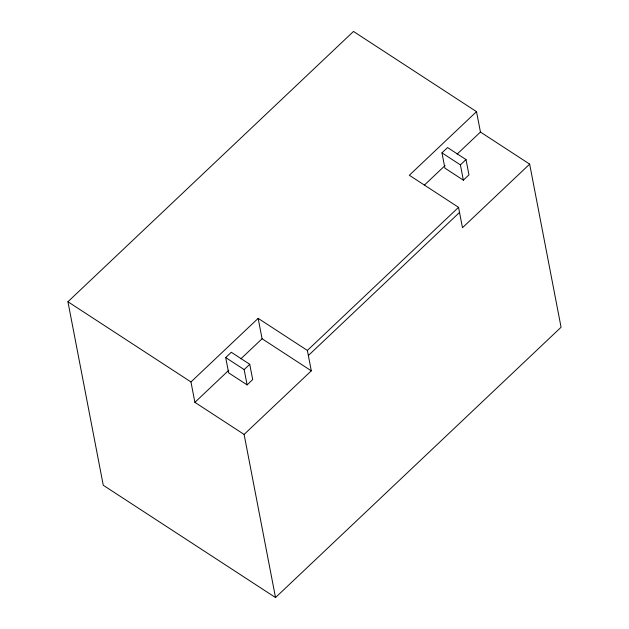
<?xml version="1.0" encoding="UTF-8"?>
<svg xmlns="http://www.w3.org/2000/svg" width="629" height="629" viewBox="0 0 629 629"><rect width="100%" height="100%" fill="white"/><g stroke="black" fill="none" stroke-linecap="round" stroke-linejoin="round"><path stroke-width="0.94" d="M67.932 301.747L353.482 31.45L476.515 111.655L480.446 132.043L529.657 164.13L561.068 327.253L275.518 597.55L103.266 485.266L67.932 301.747L190.964 381.952L194.896 402.348L244.107 434.427L275.518 597.55M190.964 381.952L258.157 318.353L307.369 350.439L311.3 370.827L244.107 434.427M476.515 111.655L409.33 175.255L458.541 207.334L462.472 227.729L529.657 164.13M225.701 357.563L231.299 352.264L249.752 364.293L252.701 379.586L247.103 384.885L228.642 372.855L225.701 357.563L244.154 369.593L247.103 384.885M441.959 152.847L447.557 147.548L466.018 159.577L468.959 174.87L463.361 180.177L444.907 168.14L441.959 152.847L460.412 164.884L463.361 180.177M194.896 402.348L228.838 370.206M240.868 358.829L262.081 338.748L258.157 318.353M424.567 184.934L445.08 165.521M457.102 154.136L480.446 132.043M244.154 369.593L249.752 364.293M460.412 164.884L466.018 159.577M307.369 350.439L458.541 207.334M308.352 355.534L459.524 212.437M262.081 338.748L311.3 370.827"/></g></svg>
